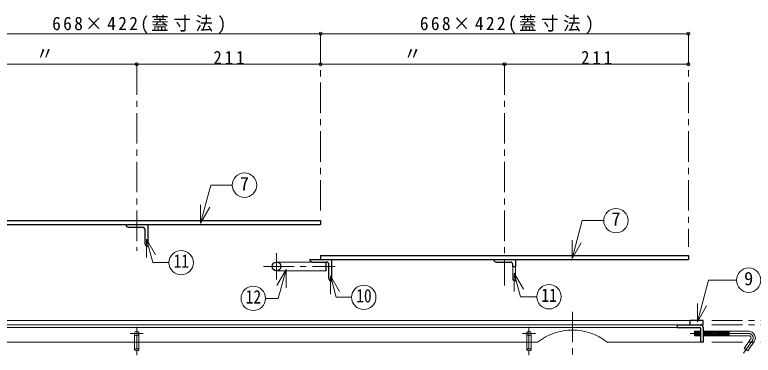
# Model space of a CAD drawing. Units: millimetres at full size, sheet at 1:7; details may follow other scales. Extents: x -1487 to 1348, y -983 to 984.
# Drawn here: x -445 to 403, y -354 to 36 of the extents above; entities that cross this region are included whole.
import ezdxf
from ezdxf.enums import TextEntityAlignment as Align

# ---------------------------------------------------------------- set-up
doc = ezdxf.new("R2010")
doc.units = ezdxf.units.MM
doc.header["$LTSCALE"] = 7
doc.header["$PDMODE"] = 32
doc.header["$PDSIZE"] = 3.5
doc.linetypes.add('CHAIN1', pattern=[8, 5, -1, 1, -1])
doc.linetypes.add('DASHED1', pattern=[1.8, 1.2, -0.6])
doc.layers.add('0-A', color=4, linetype='Continuous', lineweight=9)
doc.styles.add('ＭＳ ゴシック', font='')
doc.styles.get('ＭＳ ゴシック').set_extended_font_data('MS Gothic')

msp = doc.modelspace()

# ---------------------------------------------------------------- linework, layer by layer
at = {"layer": '0-A', "linetype": 'CHAIN1'}
for p, q in [((-93.857, 14.513), (-93.857, -189.987)), ((328.143, 14.513), (328.143, -229.987)), ((-304.857, -20.487), (-304.857, -234.487)), ((117.143, -20.487), (117.143, -274.487)), ((-144.357, -237.487), (-144.357, -267.487)), ((-159.357, -252.487), (-77.357, -252.487)), ((195.143, -304.487), (195.143, -354.418)), ((-304.857, -321.987), (-304.857, -354.418)), ((145.143, -321.987), (145.143, -354.418)), ((355.143, -314.487), (524.643, -314.487)), ((355.143, -319.487), (524.643, -319.487)), ((-297.357, -329.487), (-312.357, -329.487)), ((152.643, -329.487), (137.643, -329.487)), ((397.538, -329.487), (330.041, -329.487)), ((401.633, -337.355), (391.323, -352.08)), ((355.143, -339.487), (524.643, -339.487))]:
    msp.add_line(p, q, dxfattribs=at)
at = {"layer": '0-A'}
for p, q in [((-515.857, -20.487), (-304.857, -20.487)), ((-304.857, -20.487), (-93.857, -20.487)), ((-93.857, -20.487), (117.143, -20.487)), ((117.143, -20.487), (328.143, -20.487)), ((330.143, -314.487), (-939.857, -314.487)), ((335.041, -326.987), (335.45, -331.987)), ((336.045, -326.987), (336.453, -331.987)), ((337.048, -326.987), (337.456, -331.987)), ((338.051, -326.987), (338.46, -331.987)), ((339.055, -326.987), (339.463, -331.987)), ((340.058, -326.987), (340.466, -331.987)), ((341.061, -326.987), (341.47, -331.987)), ((342.065, -326.987), (342.143, -327.942)), ((345.143, -327.82), (345.483, -331.987)), ((346.078, -326.987), (346.486, -331.987)), ((347.081, -326.987), (347.49, -331.987)), ((348.085, -326.987), (348.493, -331.987)), ((349.088, -326.987), (349.496, -331.987)), ((350.091, -326.987), (350.5, -331.987)), ((351.095, -326.987), (351.503, -331.987)), ((352.098, -326.987), (352.506, -331.987)), ((353.101, -326.987), (353.51, -331.987)), ((354.105, -326.987), (354.513, -331.987)), ((355.108, -326.987), (355.516, -331.987)), ((356.111, -326.987), (356.52, -331.987)), ((357.115, -326.987), (357.523, -331.987)), ((358.118, -326.987), (358.526, -331.987)), ((359.121, -326.987), (359.53, -331.987)), ((360.125, -326.987), (360.533, -331.987)), ((361.128, -326.987), (361.536, -331.987)), ((362.131, -326.987), (362.54, -331.987)), ((363.135, -326.987), (363.543, -331.987)), ((364.138, -326.987), (364.546, -331.987)), ((365.141, -326.987), (365.55, -331.987)), ((366.145, -326.987), (366.553, -331.987)), ((367.148, -326.987), (367.556, -331.987)), ((368.151, -326.987), (368.56, -331.987)), ((369.155, -326.987), (369.563, -331.987)), ((370.158, -326.987), (370.566, -331.987)), ((371.161, -326.987), (371.57, -331.987)), ((372.165, -326.987), (372.573, -331.987)), ((373.168, -326.987), (373.576, -331.987)), ((374.171, -326.987), (374.58, -331.987)), ((375.041, -331.987), (375.041, -326.987)), ((155.143, -339.487), (-951.857, -339.487)), ((-307.357, -339.487), (-307.357, -347.985)), ((-302.357, -339.487), (-302.357, -347.985)), ((142.643, -339.487), (142.643, -347.985)), ((147.643, -339.487), (147.643, -347.985)), ((342.143, -339.487), (235.143, -339.487))]:
    msp.add_line(p, q, dxfattribs=at)
at = {"layer": '0-A', "color": 7, "lineweight": 18}
for p, q in [((-231.682, -202.8), (-220.013, -159.247)), ((-220.013, -159.247), (-195.279, -159.247)), ((-231.682, -202.8), (-231.682, -181.8)), ((-231.682, -202.8), (-221.182, -184.613)), ((194.641, -243.552), (206.311, -199.999)), ((206.311, -199.999), (231.045, -199.999)), ((-293.766, -221.145), (-283.266, -239.331)), ((-293.766, -221.145), (-293.766, -242.145)), ((194.641, -243.552), (194.641, -222.552)), ((194.641, -243.552), (205.141, -225.365)), ((-144.357, -247.487), (-103.357, -247.487)), ((126.643, -252.487), (126.643, -266.487)), ((129.643, -252.487), (129.643, -269.487)), ((-144.357, -257.487), (-87.357, -257.487)), ((-133.579, -256.042), (-144.079, -274.229)), ((-133.579, -256.042), (-142.459, -289.182)), ((-133.579, -256.042), (-133.579, -277.042)), ((128.33, -260.28), (138.83, -278.466)), ((128.33, -260.28), (128.33, -281.28)), ((-82.65, -263.26), (-82.65, -284.26)), ((-82.65, -263.26), (-72.15, -281.447)), ((338.525, -316.002), (351.314, -268.27)), ((351.314, -268.27), (383.353, -268.27)), ((-157.19, -289.182), (-142.459, -289.182)), ((338.525, -316.002), (338.525, -295.002)), ((338.525, -316.002), (349.025, -297.815)), ((-924.857, -319.487), (315.143, -319.487)), ((-924.857, -322.487), (315.143, -322.487)), ((342.143, -326.987), (335.041, -326.987)), ((335.041, -331.987), (335.041, -326.987)), ((397.538, -326.987), (345.143, -326.987)), ((342.143, -331.987), (335.041, -331.987)), ((397.538, -331.987), (345.143, -331.987)), ((403.681, -338.789), (396.238, -349.418))]:
    msp.add_line(p, q, dxfattribs=at)
at = {"layer": '0-A', "color": 5, "lineweight": 25}
for p, q in [((-515.857, -199.987), (-93.857, -199.987)), ((-93.857, -199.987), (-93.857, -204.487)), ((-528.357, -204.487), (-93.857, -204.487)), ((-314.357, -207.487), (-298.357, -207.487)), ((-295.357, -226.487), (-295.357, -210.487)), ((-292.357, -204.487), (-292.357, -229.487)), ((-106.357, -244.487), (328.143, -244.487)), ((-93.857, -239.987), (-93.857, -244.487)), ((-93.857, -239.987), (328.143, -239.987)), ((-81.357, -244.487), (-81.357, -269.487)), ((129.643, -244.487), (129.643, -252.487)), ((328.143, -239.987), (328.143, -244.487)), ((-103.357, -247.487), (-87.357, -247.487)), ((-87.357, -257.487), (-87.357, -247.487)), ((-84.357, -266.487), (-84.357, -250.487)), ((107.643, -247.487), (123.643, -247.487)), ((126.643, -252.487), (126.643, -250.487)), ((126.643, -252.487), (129.643, -252.487)), ((315.143, -319.487), (345.143, -319.487)), ((315.143, -319.487), (315.143, -322.487)), ((345.143, -314.487), (330.143, -314.487)), ((330.143, -319.487), (330.143, -314.487)), ((345.143, -319.487), (345.143, -314.487)), ((315.143, -322.487), (341.143, -322.487)), ((342.143, -323.487), (342.143, -339.487)), ((345.143, -322.487), (345.143, -339.487)), ((345.143, -339.487), (342.143, -339.487))]:
    msp.add_line(p, q, dxfattribs=at)
at = {"layer": '0-A', "linetype": 'DASHED1'}
for p, q in [((-307.357, -339.487), (-307.357, -329.487)), ((-302.357, -339.487), (-302.357, -329.487)), ((142.643, -339.487), (142.643, -329.487)), ((147.643, -339.487), (147.643, -329.487))]:
    msp.add_line(p, q, dxfattribs=at)
at = {"layer": '0-A'}
msp.add_lwpolyline([(-515.857, 14.513), (-93.857, 14.513), (328.143, 14.513)], dxfattribs=at)
at = {"layer": '0-A', "color": 7, "lineweight": 18}
for points in [[(-293.766, -221.145), (-286.522, -248.178), (-267.92, -248.178)], [(128.33, -260.28), (135.573, -287.313), (154.175, -287.313)], [(-82.65, -263.26), (-76.029, -287.968), (-58.34, -287.968)], [(399.586, -335.921), (392.143, -346.551), (396.238, -349.418)]]:
    msp.add_lwpolyline(points, dxfattribs=at)
for centre in [(-181.279, -159.247), (245.045, -199.999), (-253.92, -248.178), (397.353, -268.27), (-171.19, -289.182), (-44.34, -287.968), (168.175, -287.313)]:
    msp.add_circle(centre, 14, dxfattribs=at)
at = {"layer": '0-A', "color": 5, "lineweight": 25}
msp.add_circle((-144.357, -252.487), 5, dxfattribs=at)
at = {"layer": '0-A'}
for centre in [(-304.857, -329.487), (145.143, -329.487)]:
    msp.add_circle(centre, 2.5, dxfattribs=at)
at = {"layer": '0-A', "color": 5, "lineweight": 25}
for centre, radius, start, end in [((-314.357, -204.487), 3, 180, 270), ((-298.357, -210.487), 3, 0, 90), ((-292.357, -226.487), 3, 180, 270), ((-103.357, -244.487), 3, 180, 270), ((107.643, -244.487), 3, 180, 270), ((-87.357, -250.487), 3, 0, 90), ((123.643, -250.487), 3, 0, 90), ((-81.357, -266.487), 3, 180, 270), ((342.143, -322.487), 3, 0, 90), ((341.143, -323.487), 1, 0, 90)]:
    msp.add_arc(centre, radius, start, end, dxfattribs=at)
at = {"layer": '0-A', "color": 7, "lineweight": 18}
for centre, radius, start, end in [((129.643, -266.487), 3, 180, 270), ((397.538, -334.487), 7.5, 325, 90), ((397.538, -334.487), 2.5, 325, 90)]:
    msp.add_arc(centre, radius, start, end, dxfattribs=at)
at = {"layer": '0-A'}
msp.add_arc((195.143, -389.63), 64.143, 51.41991, 128.58009, dxfattribs=at)
at = {"layer": '0-A', "linetype": 'CHAIN1'}
msp.add_arc((397.538, -334.487), 5, 325, 90, dxfattribs=at)
at = {"layer": '0-A'}
for centre in [(-304.857, -347.974), (145.143, -347.974)]:
    msp.add_ellipse(centre, major_axis=(2.5, 0), ratio=0.57, dxfattribs=at)
for p in [(-93.857, 14.513), (328.143, 14.513), (-304.857, -20.487), (-93.857, -20.487), (117.143, -20.487), (328.143, -20.487)]:
    msp.add_point(p, dxfattribs=at)

# ---------------------------------------------------------------- texts
at = {"layer": '0-A', "color": 7, "style": 'ＭＳ ゴシック'}
for s, p in [('〃', (-420.857, -20.487)), ('〃', (1.143, -20.487)), ('7', (-186.529, -169.747)), ('7', (239.795, -210.499)), ('9', (392.103, -278.77))]:
    msp.add_text(s, height=15.4, dxfattribs=at).set_placement(p, align=Align.BOTTOM_LEFT)
at = {"layer": '0-A', "color": 7, "style": 'ＭＳ ゴシック', "width": 0.85}
for s, p in [('11', (-262.67, -258.678)), ('10', (-53.09, -298.468)), ('11', (159.425, -297.813)), ('12', (-179.94, -299.682))]:
    msp.add_text(s, height=15.4, dxfattribs=at).set_placement(p, align=Align.BOTTOM_LEFT)
at = {"layer": '0-A', "color": 7, "char_height": 15.4, "attachment_point": 7, "style": 'ＭＳ ゴシック'}
for s, insert in [('\\T1.27;\\W0.95;668×422(蓋寸法)', (-401.982, 14.513)), ('\\T1.27;\\W0.95;668×422(蓋寸法)', (20.018, 14.513)), ('\\T1.38;\\W0.9;211', (-216.857, -20.487)), ('\\T1.38;\\W0.9;211', (205.143, -20.487))]:
    msp.add_mtext(s, dxfattribs=dict(at, insert=insert))

doc.saveas('drawing.dxf')
